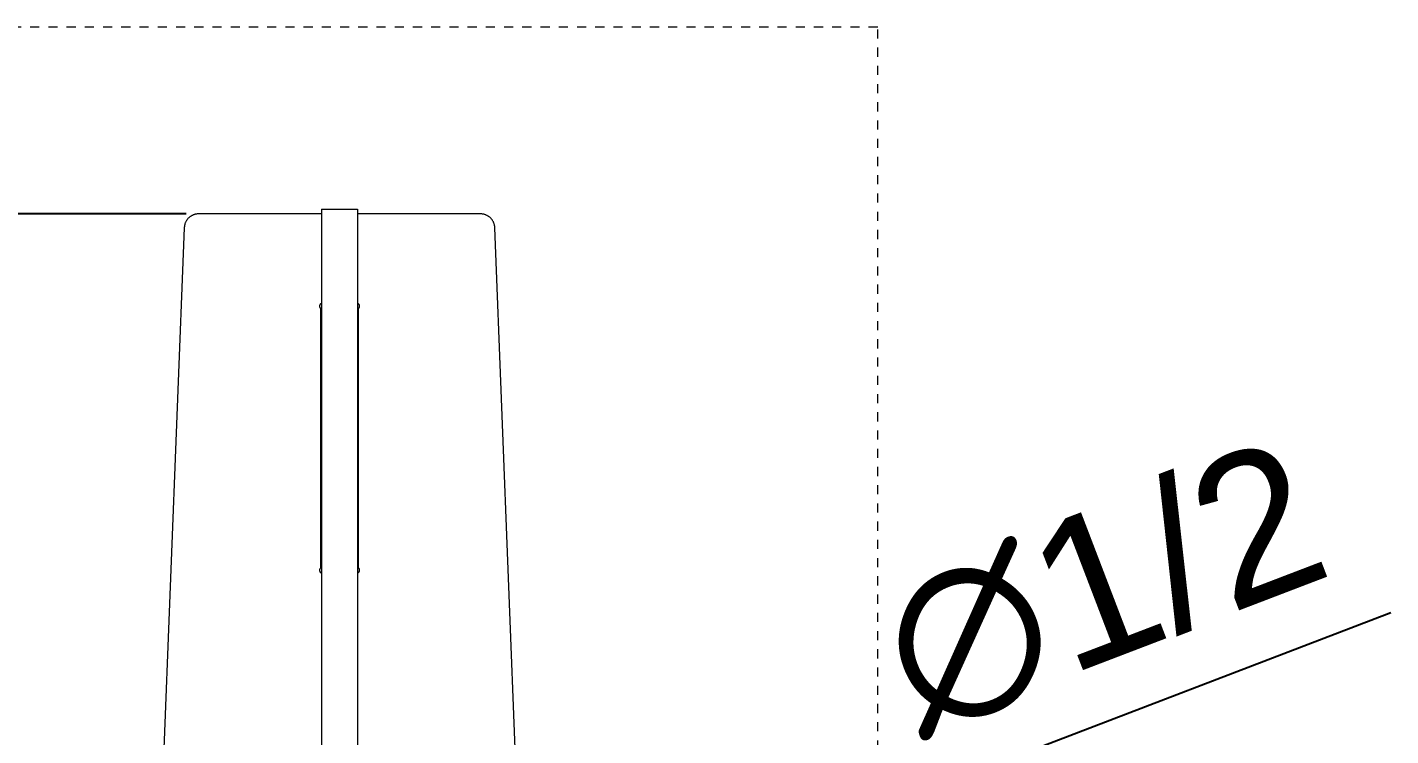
# Model space of a CAD drawing. Header units: inches. Extents: x -12 to 193, y -19 to 105.
# Drawn here: x -2.96 to 12, y -2.77 to 5 of the extents above; entities that cross this region are included whole.
import ezdxf

# ---------------------------------------------------------------- set-up
doc = ezdxf.new("R2010")
doc.units = ezdxf.units.IN
doc.linetypes.add('HIDDEN', pattern=[1.905, 1.27, -0.635])
for name, color, linetype, lineweight in [('ZANO_R', 7, 'Continuous', 0), ('ZANO_R_przerywana', 250, 'HIDDEN', 0), ('ZANO_W', 1, 'Continuous', 0)]:
    doc.layers.add(name, color=color, linetype=linetype, lineweight=lineweight)
doc.styles.get("Standard").update_dxf_attribs({"font": 'arial.ttf'})
doc.dimstyles.new('amerykanie', dxfattribs={"dimtxt": 50, "dimasz": 50, "dimexe": 0.5, "dimexo": 0.5, "dimgap": 1, "dimtad": 1, "dimdec": 0, "dimzin": 0, "dimlunit": 5, "dimtxsty": 'Standard', "dimcen": 0.09, "dimclrd": 1, "dimclre": 1, "dimclrt": 1, "dimazin": 0, "dimtfac": 1, "dimtdec": 0, "dimtmove": 0, "dimatfit": 3, "dimfxl": 1, "dimtzin": 0, "dimarcsym": 1})

# ---------------------------------------------------------------- blocks, each defined once
blk = doc.blocks.new('*D368')
at = {"layer": 'ZANO_W', "color": 1, "lineweight": -2}
for p, q in [((-1.216, 2.956), (-6.384, 2.956)), ((-5.884, -4.379), (-5.884, 1.956)), ((-1.216, -5.379), (-6.384, -5.379))]:
    blk.add_line(p, q, dxfattribs=at)
at = {"layer": 'ZANO_W', "color": 1}
for points in [[(-5.718, 1.956), (-6.051, 1.956), (-5.884, 2.956)], [(-6.051, -4.379), (-5.718, -4.379), (-5.884, -5.379)]]:
    blk.add_solid(points, dxfattribs=at)
at = {"layer": 'ZANO_W', "color": 1, "insert": (-7.224, -1.211), "char_height": 1.625, "attachment_point": 5, "rotation": 90}
blk.add_mtext('8 5/16', dxfattribs=at)
blk = doc.blocks.new('*D369')
at = {"layer": 'ZANO_W', "color": 1, "lineweight": -2}
for p, q in [((-8.396, 1.327), (-8.396, -7.114)), ((-1.216, -5.379), (-6.384, -5.379)), ((-5.884, -6.379), (-5.884, -9.3)), ((-8.396, -7.114), (-5.884, -7.839)), ((-1.216, -10.3), (-6.384, -10.3))]:
    blk.add_line(p, q, dxfattribs=at)
at = {"layer": 'ZANO_W', "color": 1}
for points in [[(-5.718, -6.379), (-6.051, -6.379), (-5.884, -5.379)], [(-6.051, -9.3), (-5.718, -9.3), (-5.884, -10.3)]]:
    blk.add_solid(points, dxfattribs=at)
at = {"layer": 'ZANO_W', "color": 1, "insert": (-9.736, -2.893), "char_height": 1.625, "attachment_point": 5, "rotation": 90}
blk.add_mtext('4 15/16', dxfattribs=at)
blk = doc.blocks.new('*D371')
at = {"layer": 'ZANO_W', "color": 1, "lineweight": -2}
for p, q in [((2.801, -4.937), (11.999, -1.416)), ((1.426, -5.463), (1.867, -5.294)), ((0.492, -5.821), (-0.442, -6.178))]:
    blk.add_line(p, q, dxfattribs=at)
at = {"layer": 'ZANO_W', "color": 1}
for points in [[(2.741, -4.781), (2.861, -5.092), (1.867, -5.294)], [(0.552, -5.976), (0.432, -5.665), (1.426, -5.463)]]:
    blk.add_solid(points, dxfattribs=at)
at = {"layer": 'ZANO_W', "color": 1, "insert": (8.842, -1.152), "char_height": 1.625, "attachment_point": 5, "rotation": 20.9449}
blk.add_mtext('∅1/2', dxfattribs=at)

msp = doc.modelspace()

# ---------------------------------------------------------------- linework, layer by layer
at = {"layer": 'ZANO_R'}
for p, q in [((0.26856, 3.00879), (0.26856, -10.24711)), ((0.26856, 3.00879), (0.66226, 3.00879)), ((0.66226, 3.00879), (0.66226, -10.24711)), ((-1.23057, 2.84764), (-1.23219, 2.84241)), ((-1.22877, 2.85282), (-1.23057, 2.84764)), ((-1.22679, 2.85793), (-1.22877, 2.85282)), ((-1.22463, 2.86297), (-1.22679, 2.85793)), ((-1.2223, 2.86793), (-1.22463, 2.86297)), ((-1.2198, 2.87281), (-1.2223, 2.86793)), ((-1.21712, 2.8776), (-1.2198, 2.87281)), ((-1.21429, 2.88229), (-1.21712, 2.8776)), ((-1.21129, 2.88688), (-1.21429, 2.88229)), ((-1.20813, 2.89136), (-1.21129, 2.88688)), ((-1.20482, 2.89573), (-1.20813, 2.89136)), ((-1.20136, 2.89999), (-1.20482, 2.89573)), ((-1.19776, 2.90412), (-1.20136, 2.89999)), ((-1.19401, 2.90812), (-1.19776, 2.90412)), ((-1.19013, 2.91199), (-1.19401, 2.90812)), ((-1.18611, 2.91572), (-1.19013, 2.91199)), ((-1.18197, 2.91931), (-1.18611, 2.91572)), ((-1.1777, 2.92275), (-1.18197, 2.91931)), ((-1.17331, 2.92604), (-1.1777, 2.92275)), ((-1.16882, 2.92918), (-1.17331, 2.92604)), ((-1.16422, 2.93216), (-1.16882, 2.92918)), ((-1.15951, 2.93497), (-1.16422, 2.93216)), ((-1.15471, 2.93762), (-1.15951, 2.93497)), ((-1.14983, 2.94011), (-1.15471, 2.93762)), ((-1.14486, 2.94242), (-1.14983, 2.94011)), ((-1.13981, 2.94456), (-1.14486, 2.94242)), ((-1.13469, 2.94651), (-1.13981, 2.94456)), ((-1.1295, 2.9483), (-1.13469, 2.94651)), ((-1.12426, 2.94989), (-1.1295, 2.9483)), ((-1.11896, 2.95131), (-1.12426, 2.94989)), ((-1.11362, 2.95254), (-1.11896, 2.95131)), ((-1.10824, 2.95358), (-1.11362, 2.95254)), ((-1.10282, 2.95444), (-1.10824, 2.95358)), ((-1.09738, 2.9551), (-1.10282, 2.95444)), ((-1.09192, 2.95558), (-1.09738, 2.9551)), ((-1.08644, 2.95587), (-1.09192, 2.95558)), ((-1.08096, 2.95596), (-1.08644, 2.95587)), ((0.26856, 2.95596), (-1.08096, 2.95596)), ((2.01178, 2.95596), (0.66226, 2.95596)), ((2.01727, 2.95587), (2.01178, 2.95596)), ((2.02274, 2.95558), (2.01727, 2.95587)), ((2.0282, 2.9551), (2.02274, 2.95558)), ((2.03364, 2.95444), (2.0282, 2.9551)), ((2.03906, 2.95358), (2.03364, 2.95444)), ((2.04444, 2.95254), (2.03906, 2.95358)), ((2.04978, 2.95131), (2.04444, 2.95254)), ((2.05508, 2.94989), (2.04978, 2.95131)), ((2.06032, 2.9483), (2.05508, 2.94989)), ((2.06551, 2.94651), (2.06032, 2.9483)), ((2.07063, 2.94456), (2.06551, 2.94651)), ((2.07568, 2.94242), (2.07063, 2.94456)), ((2.08065, 2.94011), (2.07568, 2.94242)), ((2.08554, 2.93762), (2.08065, 2.94011)), ((2.09034, 2.93497), (2.08554, 2.93762)), ((2.09504, 2.93216), (2.09034, 2.93497)), ((2.09964, 2.92918), (2.09504, 2.93216)), ((2.10414, 2.92604), (2.09964, 2.92918)), ((2.10852, 2.92275), (2.10414, 2.92604)), ((2.11279, 2.91931), (2.10852, 2.92275)), ((2.11693, 2.91572), (2.11279, 2.91931)), ((2.12095, 2.91199), (2.11693, 2.91572)), ((2.12483, 2.90812), (2.12095, 2.91199)), ((2.12858, 2.90412), (2.12483, 2.90812)), ((2.13219, 2.89999), (2.12858, 2.90412)), ((2.13565, 2.89573), (2.13219, 2.89999)), ((2.13896, 2.89136), (2.13565, 2.89573)), ((2.14211, 2.88688), (2.13896, 2.89136)), ((2.14511, 2.88229), (2.14211, 2.88688)), ((2.14795, 2.8776), (2.14511, 2.88229)), ((2.15062, 2.87281), (2.14795, 2.8776)), ((2.15312, 2.86793), (2.15062, 2.87281)), ((2.15545, 2.86297), (2.15312, 2.86793)), ((2.15761, 2.85793), (2.15545, 2.86297)), ((2.15959, 2.85282), (2.15761, 2.85793)), ((2.16139, 2.84764), (2.15959, 2.85282)), ((2.16301, 2.84241), (2.16139, 2.84764)), ((-1.23832, 2.80462), (-1.74278, -10.13632)), ((-1.23801, 2.81009), (-1.23832, 2.80462)), ((-1.23751, 2.81555), (-1.23801, 2.81009)), ((-1.23683, 2.82099), (-1.23751, 2.81555)), ((-1.23595, 2.8264), (-1.23683, 2.82099)), ((-1.23488, 2.83178), (-1.23595, 2.8264)), ((-1.23363, 2.83712), (-1.23488, 2.83178)), ((-1.23219, 2.84241), (-1.23363, 2.83712)), ((2.16445, 2.83712), (2.16301, 2.84241)), ((2.1657, 2.83178), (2.16445, 2.83712)), ((2.16677, 2.8264), (2.1657, 2.83178)), ((2.16765, 2.82099), (2.16677, 2.8264)), ((2.16834, 2.81555), (2.16765, 2.82099)), ((2.16884, 2.81009), (2.16834, 2.81555)), ((2.16914, 2.80462), (2.16884, 2.81009)), ((2.6736, -10.13632), (2.16914, 2.80462)), ((0.24916, 1.94387), (0.24918, 1.94524)), ((0.24918, 1.94524), (0.24925, 1.9466)), ((0.24925, 1.9466), (0.24937, 1.94796)), ((0.24937, 1.94796), (0.24953, 1.94931)), ((0.24953, 1.94931), (0.24974, 1.95066)), ((0.24974, 1.95066), (0.25, 1.95199)), ((0.25, 1.95199), (0.25031, 1.95332)), ((0.25031, 1.95332), (0.25066, 1.95464)), ((0.25066, 1.95464), (0.25105, 1.95595)), ((0.25105, 1.95595), (0.25149, 1.95724)), ((0.25149, 1.95724), (0.25198, 1.95851)), ((0.25198, 1.95851), (0.25251, 1.95977)), ((0.25251, 1.95977), (0.25308, 1.961)), ((0.25308, 1.961), (0.25369, 1.96222)), ((0.25369, 1.96222), (0.25435, 1.96342)), ((0.25435, 1.96342), (0.25505, 1.96459)), ((0.25505, 1.96459), (0.25578, 1.96574)), ((0.25578, 1.96574), (0.25656, 1.96686)), ((0.25656, 1.96686), (0.25738, 1.96795)), ((0.25738, 1.96795), (0.25823, 1.96901)), ((0.25823, 1.96901), (0.25912, 1.97005)), ((0.25912, 1.97005), (0.26004, 1.97105)), ((0.26004, 1.97105), (0.261, 1.97202)), ((0.261, 1.97202), (0.26199, 1.97296)), ((0.26199, 1.97296), (0.26301, 1.97386)), ((0.26301, 1.97386), (0.26407, 1.97472)), ((0.26407, 1.97472), (0.26515, 1.97555)), ((0.26515, 1.97555), (0.26626, 1.97634)), ((0.26626, 1.97634), (0.2674, 1.97709)), ((0.2674, 1.97709), (0.26856, 1.9778)), ((0.66226, 1.9778), (0.66342, 1.9771)), ((0.66342, 1.9771), (0.66455, 1.97635)), ((0.66455, 1.97635), (0.66565, 1.97557)), ((0.66565, 1.97557), (0.66673, 1.97474)), ((0.66673, 1.97474), (0.66778, 1.97388)), ((0.66778, 1.97388), (0.6688, 1.97299)), ((0.6688, 1.97299), (0.66978, 1.97206)), ((0.66978, 1.97206), (0.67074, 1.9711)), ((0.67074, 1.9711), (0.67166, 1.9701)), ((0.67166, 1.9701), (0.67254, 1.96908)), ((0.67254, 1.96908), (0.67339, 1.96802)), ((0.67339, 1.96802), (0.6742, 1.96694)), ((0.6742, 1.96694), (0.67498, 1.96582)), ((0.67498, 1.96582), (0.67571, 1.96469)), ((0.67571, 1.96469), (0.67641, 1.96352)), ((0.67641, 1.96352), (0.67707, 1.96234)), ((0.67707, 1.96234), (0.67768, 1.96113)), ((0.67768, 1.96113), (0.67826, 1.9599)), ((0.67826, 1.9599), (0.67879, 1.95866)), ((0.67879, 1.95866), (0.67927, 1.95739)), ((0.67927, 1.95739), (0.67972, 1.95611)), ((0.67972, 1.95611), (0.68012, 1.95482)), ((0.68012, 1.95482), (0.68047, 1.95351)), ((0.68047, 1.95351), (0.68078, 1.95219)), ((0.68078, 1.95219), (0.68104, 1.95086)), ((0.68104, 1.95086), (0.68126, 1.94952)), ((0.68126, 1.94952), (0.68143, 1.94818)), ((0.68143, 1.94818), (0.68156, 1.94683)), ((0.68156, 1.94683), (0.68163, 1.94548)), ((0.68163, 1.94548), (0.68167, 1.94412)), ((0.24918, 1.94253), (0.24916, 1.94387)), ((0.24925, 1.94119), (0.24918, 1.94253)), ((0.24936, 1.93985), (0.24925, 1.94119)), ((0.24952, 1.93851), (0.24936, 1.93985)), ((0.24973, 1.93718), (0.24952, 1.93851)), ((0.24998, 1.93586), (0.24973, 1.93718)), ((0.25028, 1.93455), (0.24998, 1.93586)), ((0.25062, 1.93325), (0.25028, 1.93455)), ((0.251, 1.93196), (0.25062, 1.93325)), ((0.25143, 1.93069), (0.251, 1.93196)), ((0.2519, 1.92943), (0.25143, 1.93069)), ((0.25242, 1.92819), (0.2519, 1.92943)), ((0.25297, 1.92696), (0.25242, 1.92819)), ((0.25357, 1.92576), (0.25297, 1.92696)), ((0.25421, 1.92458), (0.25357, 1.92576)), ((0.25489, 1.92342), (0.25421, 1.92458)), ((0.25561, 1.92228), (0.25489, 1.92342)), ((0.25636, 1.92117), (0.25561, 1.92228)), ((0.25716, 1.92008), (0.25636, 1.92117)), ((0.25799, 1.91903), (0.25716, 1.92008)), ((0.25885, 1.918), (0.25799, 1.91903)), ((0.25975, 1.917), (0.25885, 1.918)), ((0.26069, 1.91603), (0.25975, 1.917)), ((0.26069, -0.92537), (0.26069, 1.91603)), ((0.67108, 1.91701), (0.67014, 1.91603)), ((0.67014, 1.91603), (0.67014, -0.92537)), ((0.67198, 1.91801), (0.67108, 1.91701)), ((0.67286, 1.91905), (0.67198, 1.91801)), ((0.67369, 1.92012), (0.67286, 1.91905)), ((0.67449, 1.92121), (0.67369, 1.92012)), ((0.67525, 1.92233), (0.67449, 1.92121)), ((0.67597, 1.92348), (0.67525, 1.92233)), ((0.67666, 1.92465), (0.67597, 1.92348)), ((0.6773, 1.92585), (0.67666, 1.92465)), ((0.6779, 1.92706), (0.6773, 1.92585)), ((0.67845, 1.9283), (0.6779, 1.92706)), ((0.67897, 1.92955), (0.67845, 1.9283)), ((0.67944, 1.93082), (0.67897, 1.92955)), ((0.67987, 1.93211), (0.67944, 1.93082)), ((0.68025, 1.93341), (0.67987, 1.93211)), ((0.68059, 1.93472), (0.68025, 1.93341)), ((0.68088, 1.93604), (0.68059, 1.93472)), ((0.68113, 1.93737), (0.68088, 1.93604)), ((0.68133, 1.93871), (0.68113, 1.93737)), ((0.68148, 1.94006), (0.68133, 1.93871)), ((0.68159, 1.94141), (0.68148, 1.94006)), ((0.68165, 1.94277), (0.68159, 1.94141)), ((0.68167, 1.94412), (0.68165, 1.94277)), ((0.24916, -0.9532), (0.24918, -0.95186)), ((0.24918, -0.95457), (0.24916, -0.9532)), ((0.24918, -0.95186), (0.24925, -0.95052)), ((0.24925, -0.95593), (0.24918, -0.95457)), ((0.24925, -0.95052), (0.24936, -0.94918)), ((0.24937, -0.95729), (0.24925, -0.95593)), ((0.24936, -0.94918), (0.24952, -0.94784)), ((0.24953, -0.95864), (0.24937, -0.95729)), ((0.24952, -0.94784), (0.24973, -0.94651)), ((0.24974, -0.95999), (0.24953, -0.95864)), ((0.24973, -0.94651), (0.24998, -0.94519)), ((0.25, -0.96133), (0.24974, -0.95999)), ((0.24998, -0.94519), (0.25028, -0.94388)), ((0.25031, -0.96266), (0.25, -0.96133)), ((0.25028, -0.94388), (0.25062, -0.94258)), ((0.25066, -0.96397), (0.25031, -0.96266)), ((0.25062, -0.94258), (0.251, -0.94129)), ((0.25105, -0.96528), (0.25066, -0.96397)), ((0.251, -0.94129), (0.25143, -0.94002)), ((0.25149, -0.96657), (0.25105, -0.96528)), ((0.25143, -0.94002), (0.2519, -0.93876)), ((0.25198, -0.96784), (0.25149, -0.96657)), ((0.2519, -0.93876), (0.25242, -0.93752)), ((0.25251, -0.9691), (0.25198, -0.96784)), ((0.25242, -0.93752), (0.25297, -0.9363)), ((0.25308, -0.97034), (0.25251, -0.9691)), ((0.25297, -0.9363), (0.25357, -0.93509)), ((0.25369, -0.97155), (0.25308, -0.97034)), ((0.25357, -0.93509), (0.25421, -0.93391)), ((0.25435, -0.97275), (0.25369, -0.97155)), ((0.25421, -0.93391), (0.25489, -0.93275)), ((0.25505, -0.97392), (0.25435, -0.97275)), ((0.25489, -0.93275), (0.25561, -0.93161)), ((0.25578, -0.97507), (0.25505, -0.97392)), ((0.25561, -0.93161), (0.25636, -0.9305)), ((0.25656, -0.97619), (0.25578, -0.97507)), ((0.25636, -0.9305), (0.25716, -0.92942)), ((0.25738, -0.97728), (0.25656, -0.97619)), ((0.25716, -0.92942), (0.25799, -0.92836)), ((0.25823, -0.97834), (0.25738, -0.97728)), ((0.25799, -0.92836), (0.25885, -0.92733)), ((0.25912, -0.97938), (0.25823, -0.97834)), ((0.25885, -0.92733), (0.25975, -0.92633)), ((0.26004, -0.98038), (0.25912, -0.97938)), ((0.25975, -0.92633), (0.26069, -0.92537)), ((0.261, -0.98135), (0.26004, -0.98038)), ((0.26199, -0.98229), (0.261, -0.98135)), ((0.26301, -0.98319), (0.26199, -0.98229)), ((0.26407, -0.98405), (0.26301, -0.98319)), ((0.26515, -0.98488), (0.26407, -0.98405)), ((0.26626, -0.98567), (0.26515, -0.98488)), ((0.2674, -0.98642), (0.26626, -0.98567)), ((0.26856, -0.98714), (0.2674, -0.98642)), ((0.66342, -0.98643), (0.66226, -0.98714)), ((0.66455, -0.98568), (0.66342, -0.98643)), ((0.66565, -0.9849), (0.66455, -0.98568)), ((0.66673, -0.98408), (0.66565, -0.9849)), ((0.66778, -0.98322), (0.66673, -0.98408)), ((0.6688, -0.98232), (0.66778, -0.98322)), ((0.66978, -0.98139), (0.6688, -0.98232)), ((0.67074, -0.98043), (0.66978, -0.98139)), ((0.67014, -0.92537), (0.67108, -0.92634)), ((0.67166, -0.97943), (0.67074, -0.98043)), ((0.67108, -0.92634), (0.67198, -0.92735)), ((0.67254, -0.97841), (0.67166, -0.97943)), ((0.67198, -0.92735), (0.67286, -0.92838)), ((0.67339, -0.97735), (0.67254, -0.97841)), ((0.67286, -0.92838), (0.67369, -0.92945)), ((0.6742, -0.97627), (0.67339, -0.97735)), ((0.67369, -0.92945), (0.67449, -0.93054)), ((0.67498, -0.97516), (0.6742, -0.97627)), ((0.67449, -0.93054), (0.67525, -0.93167)), ((0.67571, -0.97402), (0.67498, -0.97516)), ((0.67525, -0.93167), (0.67597, -0.93281)), ((0.67641, -0.97286), (0.67571, -0.97402)), ((0.67597, -0.93281), (0.67666, -0.93398)), ((0.67707, -0.97167), (0.67641, -0.97286)), ((0.67666, -0.93398), (0.6773, -0.93518)), ((0.67768, -0.97046), (0.67707, -0.97167)), ((0.6773, -0.93518), (0.6779, -0.93639)), ((0.67826, -0.96924), (0.67768, -0.97046)), ((0.6779, -0.93639), (0.67845, -0.93763)), ((0.67879, -0.96799), (0.67826, -0.96924)), ((0.67845, -0.93763), (0.67897, -0.93888)), ((0.67927, -0.96672), (0.67879, -0.96799)), ((0.67897, -0.93888), (0.67944, -0.94015)), ((0.67972, -0.96544), (0.67927, -0.96672)), ((0.67944, -0.94015), (0.67987, -0.94144)), ((0.68012, -0.96415), (0.67972, -0.96544)), ((0.67987, -0.94144), (0.68025, -0.94274)), ((0.68047, -0.96284), (0.68012, -0.96415)), ((0.68025, -0.94274), (0.68059, -0.94405)), ((0.68078, -0.96152), (0.68047, -0.96284)), ((0.68059, -0.94405), (0.68088, -0.94537)), ((0.68104, -0.96019), (0.68078, -0.96152)), ((0.68088, -0.94537), (0.68113, -0.94671)), ((0.68126, -0.95885), (0.68104, -0.96019)), ((0.68113, -0.94671), (0.68133, -0.94805)), ((0.68143, -0.95751), (0.68126, -0.95885)), ((0.68133, -0.94805), (0.68148, -0.94939)), ((0.68156, -0.95616), (0.68143, -0.95751)), ((0.68148, -0.94939), (0.68159, -0.95074)), ((0.68163, -0.95481), (0.68156, -0.95616)), ((0.68159, -0.95074), (0.68165, -0.9521)), ((0.68167, -0.95345), (0.68163, -0.95481)), ((0.68165, -0.9521), (0.68167, -0.95345))]:
    msp.add_line(p, q, dxfattribs=at)
at = {"layer": 'ZANO_R_przerywana', "ltscale": 0.05}
for p, q in [((6.37092, 5.00321), (-5.4401, 5.00321)), ((6.37092, -12.31962), (6.37092, 5.00321))]:
    msp.add_line(p, q, dxfattribs=at)

# ---------------------------------------------------------------- dimensions: what is measured, and where the dimension line sits
at = {"layer": 'ZANO_W'}
dim = msp.add_linear_dim(base=(-5.88421, 2.95596), p1=(-0.71567, -5.3787), p2=(-0.71567, 2.95596), angle=90, dimstyle='amerykanie', override={"dimtxt": 1.625, "dimasz": 1, "dimgap": 0.5, "dimdec": 4, "dimaunit": 1, "dimadec": 1, "dimtdec": 4, "dimtmove": 1, "dimfrac": 2}, dxfattribs=at)
dim.commit()
dim.dimension.update_dxf_attribs({"geometry": '*D368', "text_midpoint": (-7.22443, -1.21137)})
dim = msp.add_linear_dim(base=(-5.88421, -10.29994), p1=(-0.71567, -5.3787), p2=(-0.71567, -10.29994), angle=90, dimstyle='amerykanie', override={"dimtxt": 1.625, "dimasz": 1, "dimgap": 0.5, "dimdec": 4, "dimaunit": 1, "dimadec": 1, "dimtdec": 4, "dimtmove": 1, "dimfrac": 2}, dxfattribs=at)
dim.commit()
dim.dimension.update_dxf_attribs({"geometry": '*D369', "text_midpoint": (-8.39556, -6.61371), "dimtype": 160})
dim = msp.add_diameter_dim_2p(p1=(1.42593, -5.46311), p2=(1.86709, -5.29425), dimstyle='amerykanie', override={"dimtxt": 1.625, "dimasz": 1, "dimgap": 0.5, "dimdec": 4, "dimaunit": 1, "dimadec": 1, "dimtdec": 4, "dimtmove": 1, "dimfrac": 2}, dxfattribs=at)
dim.commit()
dim.dimension.update_dxf_attribs({"geometry": '*D371', "text_midpoint": (9.33311, -2.43655), "dimtype": 163})

doc.saveas('drawing.dxf')
